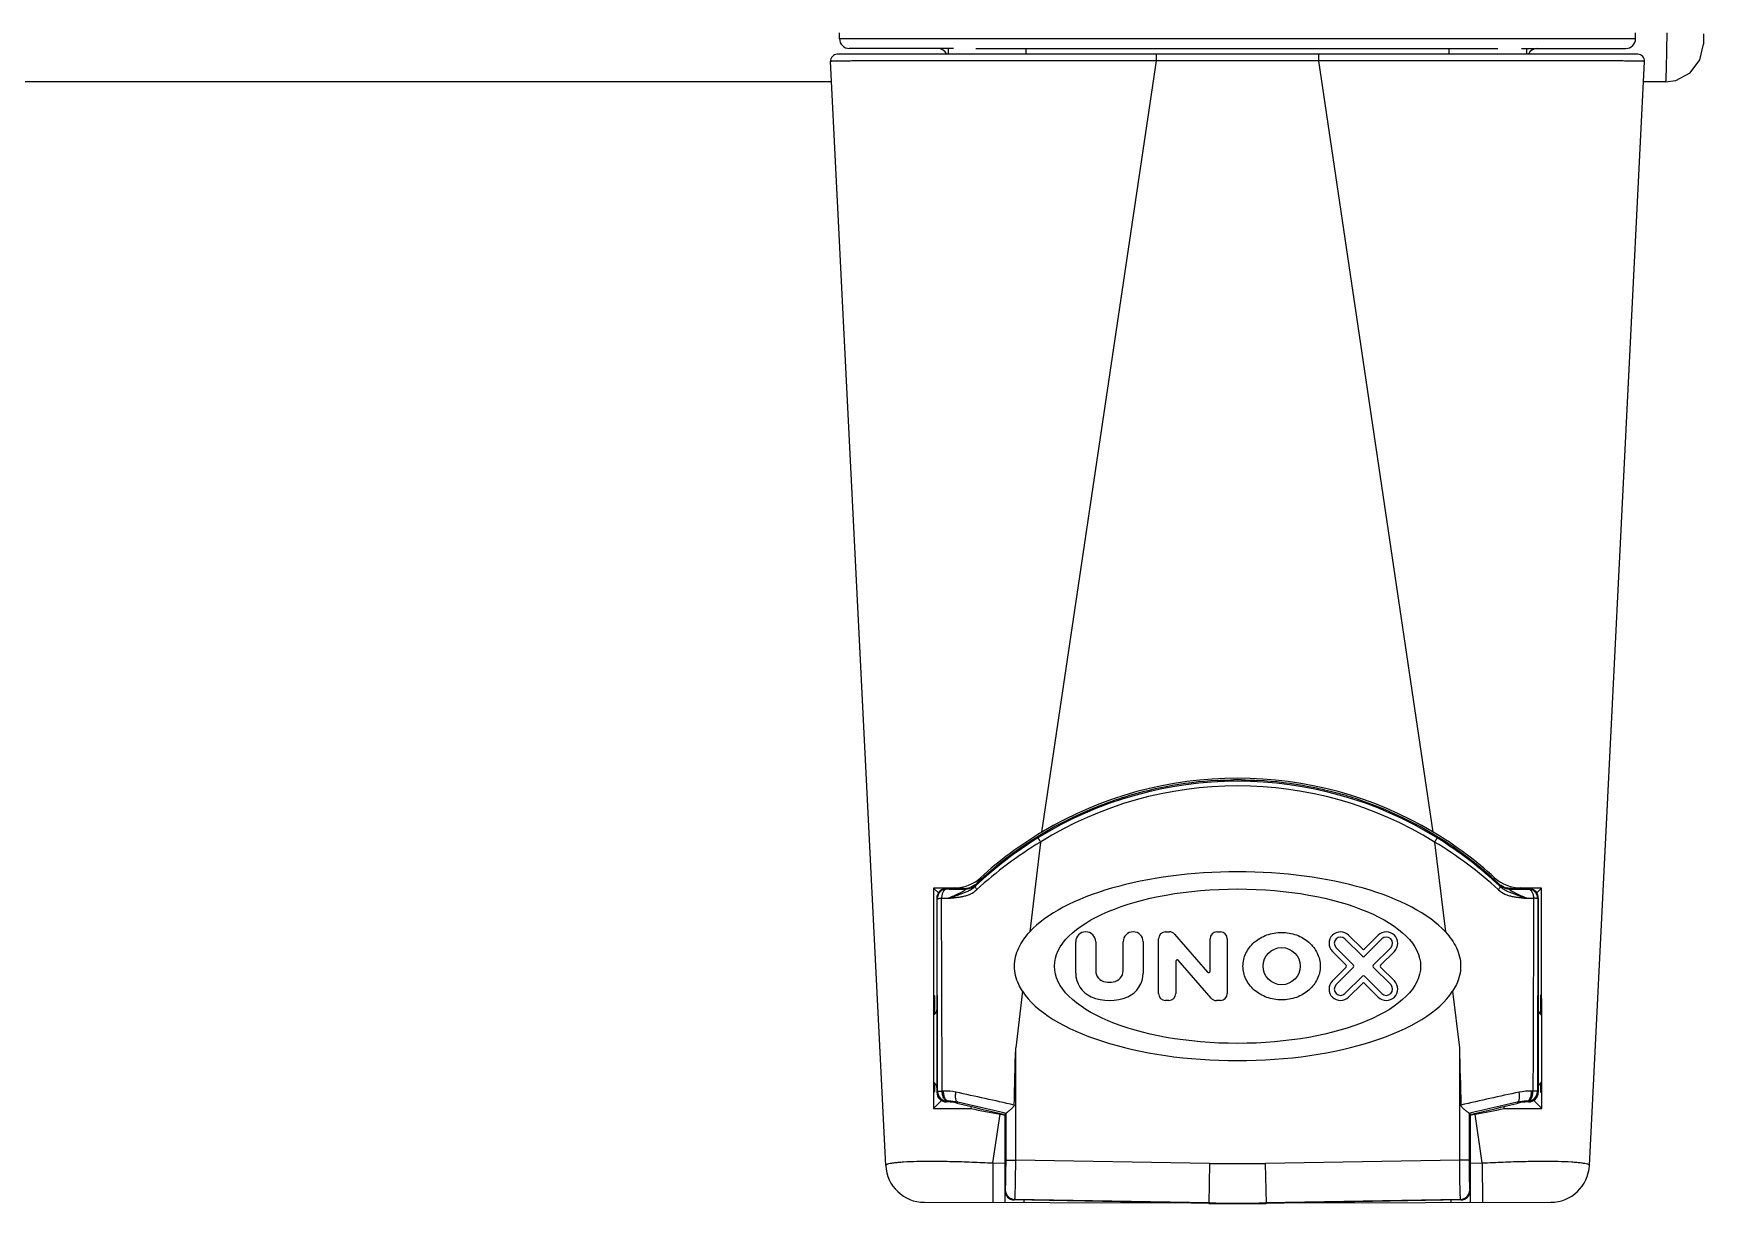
# Model space of a CAD drawing. Header units: millimetres. Extents: x -1538 to 3410, y -1646 to 2016.
# Drawn here: x 561.9 to 648, y -1645.8 to -1585.4 of the extents above; entities that cross this region are included whole.
import ezdxf

# ---------------------------------------------------------------- set-up
doc = ezdxf.new("R2010")
doc.units = ezdxf.units.MM
doc.header["$LTSCALE"] = 23.1
doc.layers.get('0').update_dxf_attribs({"linetype": 'CONTINUOUS'})

msp = doc.modelspace()

# ---------------------------------------------------------------- linework, layer by layer
at = {"linetype": 'Continuous'}
for p, q in [((603.417, -1585.709), (603.419, -1585.414)), ((644.452, -1585.709), (603.417, -1585.709)), ((644.452, -1585.709), (644.449, -1585.414)), ((647.958, -1585.459), (647.954, -1585.992)), ((644.566, -1586.514), (603.302, -1586.514)), ((609.291, -1586.214), (603.917, -1586.214)), ((609.03, -1586.514), (609.03, -1586.214)), ((610.449, -1586.214), (637.355, -1586.214)), ((613.03, -1586.514), (613.03, -1586.214)), ((619.75, -1586.858), (619.75, -1586.514)), ((628.118, -1586.858), (628.118, -1586.514)), ((634.839, -1586.514), (634.839, -1586.214)), ((638.578, -1586.214), (643.951, -1586.214)), ((638.839, -1586.514), (638.839, -1586.214)), ((605.798, -1643.785), (602.953, -1586.881)), ((610.945, -1586.842), (610.414, -1586.842)), ((613.851, -1626.603), (619.751, -1586.858)), ((628.118, -1586.858), (619.751, -1586.858)), ((634.018, -1626.603), (628.118, -1586.858)), ((637.455, -1586.842), (636.923, -1586.842)), ((642.071, -1643.785), (644.916, -1586.881)), ((603.005, -1587.93), (522.534, -1587.93)), ((645.997, -1587.93), (644.863, -1587.93)), ((613.778, -1627.114), (613.218, -1631.748)), ((634.09, -1627.114), (634.65, -1631.748)), ((610.682, -1628.957), (610.721, -1629.05)), ((637.187, -1628.957), (637.147, -1629.05)), ((608.26, -1629.49), (608.253, -1640.845)), ((608.513, -1629.742), (608.26, -1629.49)), ((608.929, -1629.509), (608.956, -1629.536)), ((608.929, -1629.509), (608.936, -1629.509)), ((609.813, -1629.509), (608.936, -1629.509)), ((609.338, -1629.483), (609.347, -1629.509)), ((609.816, -1629.516), (609.813, -1629.509)), ((609.829, -1629.549), (609.816, -1629.516)), ((610.5, -1629.242), (610.515, -1629.277)), ((637.354, -1629.277), (637.368, -1629.242)), ((638.053, -1629.516), (638.039, -1629.549)), ((638.056, -1629.509), (638.053, -1629.516)), ((638.056, -1629.509), (638.932, -1629.509)), ((638.531, -1629.483), (638.521, -1629.509)), ((638.912, -1629.536), (638.939, -1629.509)), ((638.939, -1629.509), (638.932, -1629.509)), ((639.608, -1629.49), (639.356, -1629.742)), ((639.616, -1640.845), (639.608, -1629.49)), ((608.434, -1630.013), (608.456, -1630.036)), ((608.434, -1630.014), (608.434, -1640.014)), ((608.473, -1639.975), (608.456, -1630.036)), ((608.673, -1630.01), (609.023, -1630.015)), ((638.846, -1630.015), (639.195, -1630.01)), ((639.412, -1630.036), (639.396, -1639.975)), ((639.434, -1630.013), (639.412, -1630.036)), ((639.434, -1630.014), (639.434, -1640.014)), ((615.589, -1633.87), (615.589, -1632.26)), ((616.621, -1632.26), (616.621, -1633.741)), ((618.037, -1633.741), (618.037, -1632.26)), ((619.069, -1632.26), (619.069, -1633.87)), ((619.865, -1634.929), (619.865, -1632.098)), ((620.219, -1631.744), (620.423, -1631.744)), ((620.69, -1631.866), (622.39, -1633.821)), ((622.519, -1633.772), (622.519, -1632.098)), ((622.873, -1631.744), (623.05, -1631.744)), ((623.403, -1632.098), (623.403, -1634.929)), ((624.606, -1632.477), (624.666, -1632.41)), ((624.666, -1632.41), (624.73, -1632.345)), ((624.73, -1632.345), (624.797, -1632.283)), ((624.797, -1632.283), (624.868, -1632.224)), ((624.868, -1632.224), (624.942, -1632.169)), ((624.942, -1632.169), (625.019, -1632.116)), ((625.019, -1632.116), (625.099, -1632.067)), ((625.099, -1632.067), (625.182, -1632.021)), ((625.182, -1632.021), (625.267, -1631.979)), ((625.267, -1631.979), (625.354, -1631.941)), ((625.354, -1631.941), (625.443, -1631.906)), ((625.443, -1631.906), (625.534, -1631.876)), ((625.534, -1631.876), (625.627, -1631.849)), ((625.627, -1631.849), (625.721, -1631.826)), ((625.721, -1631.826), (625.816, -1631.807)), ((625.816, -1631.807), (625.913, -1631.793)), ((625.913, -1631.793), (626.01, -1631.782)), ((626.01, -1631.782), (626.107, -1631.776)), ((626.107, -1631.776), (626.205, -1631.774)), ((626.205, -1631.774), (626.302, -1631.776)), ((626.302, -1631.776), (626.4, -1631.782)), ((626.4, -1631.782), (626.497, -1631.793)), ((626.497, -1631.793), (626.593, -1631.807)), ((626.593, -1631.807), (626.688, -1631.826)), ((626.688, -1631.826), (626.783, -1631.849)), ((626.783, -1631.849), (626.875, -1631.876)), ((626.875, -1631.876), (626.966, -1631.906)), ((626.966, -1631.906), (627.056, -1631.941)), ((627.056, -1631.941), (627.143, -1631.979)), ((627.143, -1631.979), (627.228, -1632.021)), ((627.228, -1632.021), (627.311, -1632.067)), ((627.311, -1632.067), (627.39, -1632.116)), ((627.39, -1632.116), (627.467, -1632.169)), ((627.467, -1632.169), (627.541, -1632.224)), ((627.541, -1632.224), (627.612, -1632.283)), ((627.612, -1632.283), (627.68, -1632.345)), ((627.68, -1632.345), (627.743, -1632.41)), ((627.743, -1632.41), (627.803, -1632.477)), ((629.471, -1632.105), (630.369, -1633.003)), ((629.659, -1631.917), (630.369, -1632.627)), ((630.474, -1632.627), (631.184, -1631.917)), ((630.474, -1633.003), (631.372, -1632.105)), ((620.75, -1633.255), (620.75, -1634.929)), ((622.578, -1635.161), (620.879, -1633.207)), ((624.224, -1633.343), (624.236, -1633.258)), ((624.236, -1633.258), (624.253, -1633.174)), ((624.253, -1633.174), (624.274, -1633.091)), ((624.274, -1633.091), (624.3, -1633.009)), ((624.3, -1633.009), (624.331, -1632.927)), ((624.331, -1632.927), (624.366, -1632.848)), ((624.366, -1632.848), (624.405, -1632.77)), ((624.405, -1632.77), (624.449, -1632.693)), ((624.449, -1632.693), (624.498, -1632.619)), ((624.498, -1632.619), (624.55, -1632.547)), ((624.55, -1632.547), (624.606, -1632.477)), ((627.803, -1632.477), (627.86, -1632.547)), ((627.86, -1632.547), (627.912, -1632.619)), ((627.912, -1632.619), (627.96, -1632.693)), ((627.96, -1632.693), (628.004, -1632.77)), ((628.004, -1632.77), (628.044, -1632.848)), ((628.044, -1632.848), (628.079, -1632.927)), ((628.079, -1632.927), (628.109, -1633.009)), ((628.109, -1633.009), (628.136, -1633.091)), ((628.136, -1633.091), (628.157, -1633.174)), ((628.157, -1633.174), (628.174, -1633.258)), ((628.174, -1633.258), (628.186, -1633.343)), ((629.535, -1633.461), (628.825, -1632.751)), ((629.911, -1633.461), (629.013, -1632.563)), ((631.83, -1632.563), (630.932, -1633.461)), ((632.018, -1632.751), (631.308, -1633.461)), ((624.214, -1633.514), (624.217, -1633.428)), ((624.217, -1633.599), (624.214, -1633.514)), ((624.217, -1633.428), (624.224, -1633.343)), ((624.224, -1633.684), (624.217, -1633.599)), ((624.236, -1633.769), (624.224, -1633.684)), ((624.253, -1633.853), (624.236, -1633.769)), ((624.274, -1633.936), (624.253, -1633.853)), ((624.3, -1634.019), (624.274, -1633.936)), ((624.331, -1634.1), (624.3, -1634.019)), ((624.366, -1634.179), (624.331, -1634.1)), ((628.079, -1634.1), (628.044, -1634.179)), ((628.109, -1634.019), (628.079, -1634.1)), ((628.136, -1633.936), (628.109, -1634.019)), ((628.157, -1633.853), (628.136, -1633.936)), ((628.174, -1633.769), (628.157, -1633.853)), ((628.186, -1633.684), (628.174, -1633.769)), ((628.186, -1633.343), (628.193, -1633.428)), ((628.193, -1633.599), (628.186, -1633.684)), ((628.193, -1633.428), (628.195, -1633.514)), ((628.195, -1633.514), (628.193, -1633.599)), ((628.825, -1634.276), (629.535, -1633.566)), ((629.013, -1634.464), (629.911, -1633.566)), ((630.369, -1634.024), (629.471, -1634.922)), ((631.372, -1634.922), (630.474, -1634.024)), ((630.932, -1633.566), (631.83, -1634.464)), ((631.308, -1633.566), (632.018, -1634.276)), ((612.849, -1634.808), (612.496, -1637.726)), ((624.405, -1634.257), (624.366, -1634.179)), ((624.449, -1634.334), (624.405, -1634.257)), ((624.498, -1634.408), (624.449, -1634.334)), ((624.55, -1634.48), (624.498, -1634.408)), ((624.606, -1634.55), (624.55, -1634.48)), ((624.666, -1634.617), (624.606, -1634.55)), ((624.73, -1634.682), (624.666, -1634.617)), ((624.797, -1634.744), (624.73, -1634.682)), ((624.868, -1634.803), (624.797, -1634.744)), ((624.942, -1634.858), (624.868, -1634.803)), ((625.019, -1634.911), (624.942, -1634.858)), ((625.099, -1634.96), (625.019, -1634.911)), ((625.182, -1635.006), (625.099, -1634.96)), ((627.311, -1634.96), (627.228, -1635.006)), ((627.39, -1634.911), (627.311, -1634.96)), ((627.467, -1634.858), (627.39, -1634.911)), ((627.541, -1634.803), (627.467, -1634.858)), ((627.612, -1634.744), (627.541, -1634.803)), ((627.68, -1634.682), (627.612, -1634.744)), ((627.743, -1634.617), (627.68, -1634.682)), ((627.803, -1634.55), (627.743, -1634.617)), ((627.86, -1634.48), (627.803, -1634.55)), ((627.912, -1634.408), (627.86, -1634.48)), ((627.96, -1634.334), (627.912, -1634.408)), ((628.004, -1634.257), (627.96, -1634.334)), ((628.044, -1634.179), (628.004, -1634.257)), ((630.369, -1634.4), (629.659, -1635.11)), ((631.184, -1635.11), (630.474, -1634.4)), ((635.02, -1634.808), (635.372, -1637.726)), ((608.313, -1635.114), (608.279, -1635.114)), ((608.312, -1635.104), (608.313, -1635.114)), ((608.313, -1635.114), (608.313, -1636.007)), ((620.396, -1635.283), (620.219, -1635.283)), ((623.05, -1635.283), (622.845, -1635.283)), ((625.267, -1635.048), (625.182, -1635.006)), ((625.354, -1635.086), (625.267, -1635.048)), ((625.443, -1635.121), (625.354, -1635.086)), ((625.534, -1635.152), (625.443, -1635.121)), ((625.627, -1635.178), (625.534, -1635.152)), ((625.721, -1635.201), (625.627, -1635.178)), ((625.816, -1635.22), (625.721, -1635.201)), ((625.913, -1635.234), (625.816, -1635.22)), ((626.01, -1635.245), (625.913, -1635.234)), ((626.107, -1635.251), (626.01, -1635.245)), ((626.205, -1635.253), (626.107, -1635.251)), ((626.302, -1635.251), (626.205, -1635.253)), ((626.4, -1635.245), (626.302, -1635.251)), ((626.497, -1635.234), (626.4, -1635.245)), ((626.593, -1635.22), (626.497, -1635.234)), ((626.688, -1635.201), (626.593, -1635.22)), ((626.783, -1635.178), (626.688, -1635.201)), ((626.875, -1635.152), (626.783, -1635.178)), ((626.966, -1635.121), (626.875, -1635.152)), ((627.056, -1635.086), (626.966, -1635.121)), ((627.143, -1635.048), (627.056, -1635.086)), ((627.228, -1635.006), (627.143, -1635.048)), ((639.601, -1635.014), (639.556, -1635.014)), ((639.556, -1635.014), (639.556, -1636.002)), ((612.499, -1643.505), (612.496, -1637.726)), ((635.372, -1637.726), (635.37, -1643.505)), ((608.279, -1639.914), (608.313, -1639.914)), ((608.313, -1639.525), (608.313, -1639.914)), ((608.434, -1640.014), (608.473, -1639.975)), ((608.776, -1639.948), (608.708, -1639.949)), ((639.16, -1639.949), (639.092, -1639.948)), ((639.434, -1640.014), (639.396, -1639.975)), ((639.556, -1639.525), (639.556, -1640.014)), ((639.556, -1640.014), (639.601, -1640.014)), ((608.253, -1640.845), (608.667, -1640.431)), ((608.934, -1640.514), (608.973, -1640.475)), ((608.996, -1640.514), (608.934, -1640.514)), ((609.036, -1640.474), (608.973, -1640.475)), ((609.036, -1640.474), (608.996, -1640.514)), ((609.512, -1640.521), (609.464, -1640.569)), ((610.196, -1640.745), (610.185, -1640.853)), ((637.683, -1640.853), (637.673, -1640.745)), ((638.404, -1640.569), (638.356, -1640.521)), ((638.873, -1640.514), (638.833, -1640.474)), ((638.896, -1640.475), (638.833, -1640.474)), ((638.934, -1640.514), (638.873, -1640.514)), ((638.934, -1640.514), (638.896, -1640.475)), ((639.202, -1640.431), (639.616, -1640.845)), ((611.319, -1643.658), (611.693, -1641.137)), ((611.998, -1641.1), (611.888, -1641.074)), ((611.998, -1641.1), (611.934, -1641.164)), ((611.934, -1641.164), (611.934, -1641.179)), ((611.934, -1641.179), (611.934, -1645.693)), ((611.999, -1643.513), (611.998, -1641.1)), ((635.871, -1641.1), (635.87, -1643.513)), ((635.98, -1641.074), (635.871, -1641.1)), ((635.871, -1641.1), (635.934, -1641.164)), ((635.934, -1641.179), (635.934, -1641.164)), ((635.934, -1645.693), (635.934, -1641.179)), ((636.55, -1643.658), (636.175, -1641.137)), ((622.486, -1643.679), (612.499, -1643.505)), ((635.37, -1643.505), (625.382, -1643.679)), ((611.319, -1643.658), (611.315, -1645.692)), ((611.319, -1643.658), (611.934, -1643.659)), ((622.486, -1643.679), (622.451, -1645.738)), ((625.418, -1645.738), (625.382, -1643.679)), ((635.934, -1643.659), (636.55, -1643.658)), ((636.55, -1643.658), (636.553, -1645.692)), ((607.792, -1645.685), (620.742, -1645.708)), ((612.425, -1645.563), (612.452, -1645.537)), ((622.451, -1645.738), (612.426, -1645.563)), ((622.451, -1645.711), (612.452, -1645.537)), ((612.934, -1645.694), (612.934, -1645.572)), ((635.417, -1645.537), (625.417, -1645.711)), ((635.443, -1645.563), (625.418, -1645.738)), ((627.127, -1645.708), (640.077, -1645.685)), ((634.934, -1645.572), (634.934, -1645.694)), ((635.417, -1645.537), (635.443, -1645.563))]:
    msp.add_line(p, q, dxfattribs=at)
msp.add_lwpolyline([(645.997, -1587.93), (646.523, -1587.858), (647.261, -1587.468), (647.768, -1586.805), (647.954, -1585.992)], dxfattribs=at)
msp.add_circle((626.205, -1633.514), 0.958, dxfattribs=at)
for centre, radius, start, end in [((603.917, -1585.714), 0.5, 179.5, 270), ((643.952, -1585.714), 0.5, 270, 0.5), ((603.302, -1586.864), 0.35, 90, 182.86241), ((608.482, -1586.714), 0.5, 23.68071, 90), ((639.386, -1586.714), 0.5, 90, 156.31929), ((644.566, -1586.864), 0.35, 357.13759, 90), ((609.032, -5065.638), 3478.797, 89.823454, 89.96848), ((638.279, -4761.347), 3174.505, 90.024464, 90.183377), ((623.934, -1643.505), 19.529, 58.21226, 121.78774), ((623.934, -1643.501), 19.279, 58.21209, 121.78791), ((623.934, -1643.514), 19.6, 100.8035, 109.95189), ((623.934, -1643.514), 19.6, 93.04887, 100.80345), ((623.934, -1643.777), 19.865, 89.41314, 90.58702), ((623.934, -1643.514), 19.6, 79.19648, 86.95113), ((623.934, -1643.514), 19.6, 76.73416, 79.19648), ((623.934, -1643.514), 19.6, 109.95415, 133.26841), ((623.934, -1643.514), 19.6, 46.73159, 70.04585), ((624.261, -1644.038), 20.154, 121.77924, 133.41444), ((624.227, -1644.526), 20.306, 120.96637, 132.55186), ((623.837, -1643.351), 19.499, 120.8068, 132.42624), ((624.036, -1643.344), 19.492, 47.57148, 59.19548), ((623.642, -1644.525), 20.305, 47.44778, 59.03383), ((623.608, -1644.038), 20.154, 46.58555, 58.22078), ((609.327, -1627.475), 2.008, 270.30401, 312.43745), ((638.542, -1627.475), 2.008, 227.56259, 269.69595), ((608.93, -1630.009), 0.501, 90.09721, 170.66265), ((608.957, -1630.036), 0.5, 90.04967, 179.95033), ((612.314, -1442.979), 186.587, 268.96892, 269.23698), ((609.829, -1628.549), 1, 270.01321, 313.29397), ((609.826, -1628.515), 0.992, 285.04688, 291.15272), ((609.815, -1628.513), 1, 308.3618, 313.26717), ((638.04, -1628.549), 1, 226.70524, 269.98671), ((638.054, -1628.513), 1, 226.73282, 231.63819), ((638.042, -1628.515), 0.992, 248.84722, 254.95298), ((635.439, -1435.616), 193.951, 270.76811, 271.02599), ((638.912, -1630.036), 0.5, 0.04967, 89.95033), ((638.939, -1630.009), 0.501, 9.33728, 89.90276), ((637.09, -1630.015), 2.344, 0.0461, 2.1364), ((616.105, -1632.26), 0.516, 0, 180), ((618.553, -1632.26), 0.516, 0, 180), ((620.219, -1632.098), 0.354, 90, 180), ((620.423, -1632.098), 0.354, 41, 90), ((622.873, -1632.098), 0.354, 90, 180), ((623.05, -1632.098), 0.354, 0, 90), ((629.242, -1632.334), 0.59, 45, 225), ((629.242, -1632.334), 0.324, 45, 225), ((631.601, -1632.334), 0.59, 315, 135), ((631.601, -1632.334), 0.324, 315, 135), ((620.823, -1633.255), 0.0737, 41, 180), ((630.421, -1632.575), 0.0737, 225, 315), ((630.421, -1632.951), 0.0737, 225, 315), ((616.916, -1633.87), 1.327, 180, 246.42182), ((617.211, -1633.741), 0.59, 180, 262.33774), ((617.447, -1633.741), 0.59, 277.66226, 360), ((617.742, -1633.87), 1.327, 293.57818, 360), ((622.445, -1633.772), 0.0737, 221, 360), ((629.483, -1633.514), 0.0737, 315, 45), ((629.858, -1633.514), 0.0737, 315, 45), ((630.421, -1634.077), 0.0737, 45, 135), ((630.984, -1633.514), 0.0737, 135, 225), ((631.36, -1633.514), 0.0737, 135, 225), ((617.329, -1632.864), 1.474, 262.33774, 277.66226), ((620.219, -1634.929), 0.354, 180, 270), ((620.396, -1634.929), 0.354, 270, 360), ((623.05, -1634.929), 0.354, 270, 360), ((629.242, -1634.693), 0.59, 135, 315), ((629.242, -1634.693), 0.324, 135, 315), ((630.421, -1634.452), 0.0737, 45, 135), ((631.601, -1634.693), 0.59, 225, 45), ((631.601, -1634.693), 0.324, 225, 45), ((608.184, -1635.764), 0.25, 316.20965, 359.99983), ((617.329, -1632.924), 2.359, 246.42182, 293.57818), ((622.845, -1634.929), 0.354, 221, 270), ((609.096, -1636.637), 1.013, 136.23028, 145.47187), ((638.773, -1636.637), 1.012, 34.93705, 43.77951), ((609.095, -1638.891), 1.012, 214.93492, 223.78261), ((608.934, -1640.014), 0.5, 180.01368, 269.98632), ((608.973, -1639.975), 0.5, 180.04967, 269.95033), ((608.82, -1642.857), 2.909, 78.12514, 90.85447), ((578.941, -1784.23), 147.405, 76.87229, 78.06748), ((667.671, -1778.576), 141.614, 101.90808, 103.15215), ((639.05, -1642.868), 2.919, 89.16797, 101.85242), ((638.895, -1639.975), 0.5, 270.04967, 359.95033), ((638.934, -1640.014), 0.5, 269.99781, 0.00219), ((639.684, -1639.764), 0.25, 136.20965, 179.99983), ((638.773, -1638.89), 1.012, 316.22049, 325.06295), ((608.995, -1642.522), 2.008, 76.46149, 89.97335), ((609.077, -1642.49), 2.016, 77.5372, 91.17916), ((569.508, -1817.741), 181.679, 76.51032, 77.27967), ((622.778, -1578.098), 64.006, 258.65333, 260.02703), ((676.688, -1810.557), 174.303, 102.70405, 103.50596), ((625.107, -1578.185), 63.917, 279.97201, 281.34763), ((638.792, -1642.497), 2.024, 88.84555, 102.43809), ((638.873, -1642.517), 2.004, 90.01389, 103.52575), ((555.82, -1643.54), 56.178, 359.68886, 0.0268), ((692.663, -1643.538), 56.794, 179.97503, 180.30931), ((607.795, -1643.685), 2, 182.86238, 269.8996), ((623.934, -1560.675), 83.017, 269.00051, 270.99949), ((640.073, -1643.685), 2, 270.1, 357.13759), ((612.434, -1645.063), 0.5, 179.99616, 269.00384), ((612.461, -1645.037), 0.5, 180.04855, 268.95145), ((635.408, -1645.037), 0.5, 271.04855, 359.95145), ((635.434, -1645.063), 0.5, 271.01491, 359.98509), ((623.934, -1560.751), 84.974, 269, 271), ((623.934, -1560.751), 85, 269, 271)]:
    msp.add_arc(centre, radius, start, end, dxfattribs=at)
for centre, major_axis, ratio, start_param, end_param in [((623.934, -1643.516), (0, 19.692), 1, -0.537608, 0.537608), ((623.934, -1633.514), (11.5, 0), 0.423077, 6.65462, 9.053343), ((613.69, -1629.55), (8.604, -0.002), 0.008813, 2.101177, 2.253722), ((634.179, -1629.55), (8.604, 0.002), 0.008813, 0.887871, 1.040416), ((623.934, -1633.514), (11.5, 0), 0.423077, 3.410873, 6.013905), ((608.272, -1635.514), (0, 0.5), 0.008727, 0, 0.392707), ((639.684, -1635.764), (0.25, 0), 0.999962, -3.141588, -2.37733), ((608.272, -1639.514), (0, 0.5), 0.008727, -4.319697, -3.141593), ((608.184, -1639.764), (0.25, 0), 0.999962, 0.000005, 0.764262), ((611.947, -1640.799), (6.298, 0.002), 0.008846, -2.197587, -1.854291), ((635.922, -1640.799), (6.298, -0.002), 0.008846, -1.287302, -0.944005), ((623.934, -1571.524), (0, 70.681), 1, -3.315658, -3.312196), ((623.934, -1571.524), (0, 70.681), 1, -2.97099, -2.967528)]:
    msp.add_ellipse(centre, major_axis=major_axis, ratio=ratio, start_param=start_param, end_param=end_param, dxfattribs=at)
msp.add_ellipse((623.934, -1633.514), major_axis=(9.436, 0), ratio=0.421875, dxfattribs=at)
for points, knots in [([(646.062, -1585.402), (646.059, -1585.573), (646.054, -1585.905), (646.045, -1586.383), (646.037, -1586.815), (646.029, -1587.189), (646.021, -1587.491), (646.015, -1587.698), (646.008, -1587.817), (646.007, -1587.879), (646, -1587.906), (646.001, -1587.93), (645.997, -1587.93)], [0, 0, 0, 0, 0.202946, 0.39364, 0.566334, 0.715628, 0.836884, 0.926347, 0.958237, 0.981235, 0.995161, 1, 1, 1, 1]), ([(604.395, -1586.855), (604.283, -1586.856), (604.073, -1586.858), (603.781, -1586.86), (603.532, -1586.863), (603.329, -1586.866), (603.188, -1586.869), (603.097, -1586.872), (603.046, -1586.873), (603.008, -1586.875), (602.977, -1586.876), (602.964, -1586.879), (602.953, -1586.879), (602.953, -1586.881)], [0, 0, 0, 0, 0.233161, 0.435954, 0.608008, 0.749052, 0.858818, 0.901921, 0.937173, 0.964583, 0.984159, 0.995925, 1, 1, 1, 1]), ([(610.414, -1586.842), (609.238, -1586.842), (607.232, -1586.843), (605.225, -1586.849), (604.395, -1586.855)], [0, 0, 0, 0, 0.585999, 1, 1, 1, 1]), ([(643.474, -1586.855), (642.643, -1586.849), (640.637, -1586.843), (638.631, -1586.842), (637.455, -1586.842)], [0, 0, 0, 0, 0.414001, 1, 1, 1, 1]), ([(644.916, -1586.881), (644.916, -1586.879), (644.904, -1586.879), (644.891, -1586.876), (644.861, -1586.875), (644.822, -1586.873), (644.771, -1586.872), (644.681, -1586.869), (644.539, -1586.866), (644.336, -1586.863), (644.088, -1586.86), (643.796, -1586.858), (643.586, -1586.856), (643.474, -1586.855)], [0, 0, 0, 0, 0.004075, 0.015841, 0.035418, 0.062827, 0.09808, 0.141182, 0.250949, 0.391993, 0.564047, 0.766839, 1, 1, 1, 1]), ([(622.892, -1623.941), (622.962, -1623.938), (623.241, -1623.924), (623.521, -1623.915), (623.731, -1623.913)], [0, 0, 0, 0, 0.250358, 1, 1, 1, 1]), ([(624.138, -1623.913), (624.208, -1623.914), (624.488, -1623.919), (624.767, -1623.93), (624.977, -1623.941)], [0, 0, 0, 0, 0.250504, 1, 1, 1, 1]), ([(630.623, -1625.09), (630.439, -1625.024), (630.17, -1624.928), (629.809, -1624.806), (629.541, -1624.72), (629.269, -1624.645), (628.9, -1624.549), (628.622, -1624.481), (628.432, -1624.437)], [0, 0, 0, 0, 0.256081, 0.374943, 0.499852, 0.624975, 0.743924, 1, 1, 1, 1]), ([(613.647, -1626.905), (613.648, -1626.907), (613.652, -1626.913), (613.66, -1626.924), (613.672, -1626.944), (613.688, -1626.969), (613.708, -1627), (613.738, -1627.049), (613.762, -1627.087), (613.778, -1627.114)], [0, 0, 0, 0, 0.023656, 0.083337, 0.177097, 0.301249, 0.451429, 0.622276, 1, 1, 1, 1]), ([(634.222, -1626.905), (634.22, -1626.907), (634.217, -1626.913), (634.208, -1626.924), (634.196, -1626.944), (634.18, -1626.969), (634.161, -1627), (634.13, -1627.049), (634.106, -1627.087), (634.09, -1627.114)], [0, 0, 0, 0, 0.023662, 0.083345, 0.177105, 0.301256, 0.451433, 0.622277, 1, 1, 1, 1]), ([(608.956, -1629.536), (608.938, -1629.536), (608.9, -1629.544), (608.849, -1629.574), (608.802, -1629.619), (608.743, -1629.701), (608.692, -1629.834), (608.678, -1629.949), (608.673, -1630.01)], [0, 0, 0, 0, 0.092871, 0.188104, 0.29594, 0.417246, 0.693306, 1, 1, 1, 1]), ([(609.022, -1630.016), (609.079, -1629.998), (609.193, -1629.961), (609.366, -1629.902), (609.544, -1629.84), (609.724, -1629.774), (609.906, -1629.703), (610.087, -1629.625), (610.258, -1629.526), (610.362, -1629.443), (610.41, -1629.398)], [0, 0, 0, 0, 0.116081, 0.235628, 0.358535, 0.4845, 0.612631, 0.741489, 0.870456, 1, 1, 1, 1]), ([(609.829, -1629.549), (609.841, -1629.55), (609.859, -1629.551), (609.879, -1629.557), (609.891, -1629.563), (609.896, -1629.575), (609.887, -1629.59), (609.872, -1629.605), (609.848, -1629.623), (609.819, -1629.642), (609.787, -1629.662), (609.753, -1629.681), (609.706, -1629.706), (609.646, -1629.736), (609.574, -1629.771), (609.502, -1629.804), (609.408, -1629.848), (609.292, -1629.9), (609.156, -1629.959), (609.067, -1629.997), (609.022, -1630.015)], [0, 0, 0, 0, 0.035064, 0.04919, 0.0604, 0.069974, 0.083255, 0.104411, 0.133108, 0.166586, 0.202698, 0.24001, 0.2779, 0.354077, 0.429898, 0.504895, 0.578902, 0.723694, 0.864076, 1, 1, 1, 1]), ([(609.023, -1630.015), (609.084, -1630.01), (609.208, -1629.997), (609.395, -1629.977), (609.585, -1629.952), (609.776, -1629.919), (609.968, -1629.871), (610.221, -1629.775), (610.394, -1629.659), (610.494, -1629.567)], [0, 0, 0, 0, 0.118351, 0.238535, 0.36051, 0.484302, 0.610051, 0.738005, 1, 1, 1, 1]), ([(609.813, -1629.509), (609.837, -1629.509), (609.928, -1629.506), (610.019, -1629.491), (610.084, -1629.473)], [0, 0, 0, 0, 0.259904, 1, 1, 1, 1]), ([(610.435, -1629.298), (610.416, -1629.313), (610.338, -1629.37), (610.251, -1629.415), (610.184, -1629.441)], [0, 0, 0, 0, 0.258118, 1, 1, 1, 1]), ([(610.41, -1629.398), (610.405, -1629.404), (610.405, -1629.42), (610.412, -1629.44), (610.426, -1629.47), (610.453, -1629.514), (610.479, -1629.548), (610.494, -1629.567)], [0, 0, 0, 0, 0.118675, 0.212147, 0.330006, 0.632056, 1, 1, 1, 1]), ([(610.515, -1629.277), (610.515, -1629.278), (610.513, -1629.282), (610.509, -1629.288), (610.502, -1629.298), (610.491, -1629.311), (610.476, -1629.328), (610.449, -1629.357), (610.426, -1629.381), (610.41, -1629.398)], [0, 0, 0, 0, 0.021639, 0.068723, 0.144456, 0.250727, 0.389058, 0.560031, 1, 1, 1, 1]), ([(637.459, -1629.398), (637.443, -1629.381), (637.42, -1629.357), (637.393, -1629.328), (637.378, -1629.311), (637.367, -1629.298), (637.359, -1629.288), (637.355, -1629.282), (637.353, -1629.278), (637.354, -1629.277)], [0, 0, 0, 0, 0.44007, 0.611002, 0.74908, 0.855396, 0.931204, 0.978339, 1, 1, 1, 1]), ([(637.459, -1629.398), (637.464, -1629.404), (637.463, -1629.42), (637.457, -1629.44), (637.443, -1629.47), (637.416, -1629.514), (637.389, -1629.548), (637.374, -1629.567)], [0, 0, 0, 0, 0.118686, 0.212165, 0.330029, 0.632075, 1, 1, 1, 1]), ([(637.374, -1629.567), (637.475, -1629.659), (637.648, -1629.775), (637.9, -1629.871), (638.092, -1629.919), (638.283, -1629.952), (638.473, -1629.977), (638.66, -1629.997), (638.784, -1630.01), (638.846, -1630.015)], [0, 0, 0, 0, 0.261995, 0.38995, 0.515698, 0.63949, 0.761466, 0.881651, 1, 1, 1, 1]), ([(637.684, -1629.441), (637.662, -1629.432), (637.574, -1629.394), (637.49, -1629.343), (637.433, -1629.298)], [0, 0, 0, 0, 0.24393, 1, 1, 1, 1]), ([(637.459, -1629.398), (637.507, -1629.443), (637.61, -1629.526), (637.782, -1629.625), (637.963, -1629.703), (638.145, -1629.774), (638.325, -1629.84), (638.502, -1629.902), (638.675, -1629.961), (638.789, -1629.998), (638.846, -1630.015)], [0, 0, 0, 0, 0.12953, 0.258504, 0.387364, 0.515496, 0.641463, 0.764371, 0.883921, 1, 1, 1, 1]), ([(638.056, -1629.509), (638.032, -1629.509), (637.941, -1629.506), (637.85, -1629.491), (637.785, -1629.473)], [0, 0, 0, 0, 0.259904, 1, 1, 1, 1]), ([(638.846, -1630.015), (638.802, -1629.997), (638.712, -1629.959), (638.576, -1629.9), (638.461, -1629.848), (638.367, -1629.805), (638.295, -1629.771), (638.223, -1629.736), (638.163, -1629.706), (638.116, -1629.681), (638.082, -1629.662), (638.049, -1629.642), (638.02, -1629.624), (637.997, -1629.606), (637.981, -1629.59), (637.973, -1629.575), (637.978, -1629.563), (637.989, -1629.557), (638.009, -1629.551), (638.027, -1629.55), (638.039, -1629.549)], [0, 0, 0, 0, 0.135877, 0.276211, 0.420949, 0.494926, 0.569895, 0.645687, 0.721833, 0.75972, 0.797018, 0.833158, 0.866666, 0.89544, 0.916636, 0.929972, 0.939551, 0.95082, 0.964919, 1, 1, 1, 1]), ([(638.912, -1629.536), (638.931, -1629.536), (638.968, -1629.544), (639.02, -1629.574), (639.066, -1629.619), (639.125, -1629.701), (639.177, -1629.834), (639.191, -1629.949), (639.195, -1630.01)], [0, 0, 0, 0, 0.092871, 0.188103, 0.29594, 0.417246, 0.693306, 1, 1, 1, 1]), ([(608.436, -1629.928), (608.436, -1629.932), (608.435, -1629.961), (608.434, -1629.989), (608.434, -1630.014)], [0, 0, 0, 0, 0.154798, 1, 1, 1, 1]), ([(608.456, -1630.036), (608.457, -1630.033), (608.463, -1630.03), (608.475, -1630.027), (608.494, -1630.024), (608.531, -1630.019), (608.592, -1630.015), (608.644, -1630.013), (608.673, -1630.01)], [0, 0, 0, 0, 0.030301, 0.086365, 0.172052, 0.286935, 0.597176, 1, 1, 1, 1]), ([(639.412, -1630.036), (639.411, -1630.033), (639.405, -1630.03), (639.393, -1630.027), (639.374, -1630.024), (639.338, -1630.019), (639.277, -1630.015), (639.225, -1630.013), (639.195, -1630.01)], [0, 0, 0, 0, 0.030298, 0.086362, 0.17205, 0.286933, 0.597175, 1, 1, 1, 1]), ([(612.849, -1634.808), (612.774, -1634.694), (612.536, -1634.269), (612.36, -1633.514), (612.574, -1632.593), (612.975, -1632.012), (613.218, -1631.748)], [0, 0, 0, 0, 0.113823, 0.420279, 0.726734, 1, 1, 1, 1]), ([(634.65, -1631.748), (634.894, -1632.012), (635.294, -1632.593), (635.508, -1633.514), (635.333, -1634.269), (635.094, -1634.694), (635.02, -1634.808)], [0, 0, 0, 0, 0.273266, 0.579721, 0.886177, 1, 1, 1, 1]), ([(608.279, -1635.014), (608.286, -1635.014), (608.298, -1635.027), (608.308, -1635.058), (608.312, -1635.085), (608.312, -1635.104)], [0, 0, 0, 0, 0.21055, 0.427194, 1, 1, 1, 1]), ([(608.313, -1639.914), (608.312, -1639.936), (608.309, -1639.966), (608.298, -1640), (608.286, -1640.014), (608.279, -1640.014)], [0, 0, 0, 0, 0.604295, 0.805469, 1, 1, 1, 1]), ([(608.473, -1639.975), (608.474, -1639.973), (608.481, -1639.971), (608.493, -1639.967), (608.514, -1639.963), (608.541, -1639.96), (608.575, -1639.957), (608.631, -1639.952), (608.676, -1639.949), (608.708, -1639.949)], [0, 0, 0, 0, 0.026372, 0.083411, 0.170106, 0.285578, 0.428632, 0.597639, 1, 1, 1, 1]), ([(608.973, -1640.475), (608.954, -1640.474), (608.917, -1640.466), (608.866, -1640.431), (608.82, -1640.38), (608.78, -1640.314), (608.748, -1640.234), (608.715, -1640.113), (608.709, -1640.015), (608.708, -1639.949)], [0, 0, 0, 0, 0.086095, 0.178397, 0.285653, 0.40751, 0.542937, 0.689468, 1, 1, 1, 1]), ([(609.036, -1640.474), (609.018, -1640.473), (608.981, -1640.464), (608.93, -1640.43), (608.885, -1640.379), (608.831, -1640.286), (608.786, -1640.14), (608.775, -1640.014), (608.776, -1639.948)], [0, 0, 0, 0, 0.083737, 0.176748, 0.283458, 0.405313, 0.68771, 1, 1, 1, 1]), ([(609.512, -1640.521), (609.499, -1640.517), (609.473, -1640.501), (609.443, -1640.463), (609.42, -1640.411), (609.397, -1640.319), (609.392, -1640.183), (609.406, -1640.07), (609.418, -1640.01)], [0, 0, 0, 0, 0.073878, 0.159614, 0.262141, 0.382608, 0.670997, 1, 1, 1, 1]), ([(638.356, -1640.521), (638.369, -1640.517), (638.395, -1640.501), (638.426, -1640.463), (638.449, -1640.411), (638.471, -1640.319), (638.477, -1640.183), (638.462, -1640.07), (638.45, -1640.01)], [0, 0, 0, 0, 0.073878, 0.159615, 0.262142, 0.38261, 0.670998, 1, 1, 1, 1]), ([(638.833, -1640.474), (638.851, -1640.473), (638.888, -1640.464), (638.938, -1640.43), (638.983, -1640.379), (639.038, -1640.286), (639.083, -1640.14), (639.093, -1640.014), (639.092, -1639.948)], [0, 0, 0, 0, 0.083737, 0.176748, 0.283458, 0.405313, 0.68771, 1, 1, 1, 1]), ([(638.896, -1640.475), (638.914, -1640.474), (638.952, -1640.466), (639.003, -1640.431), (639.049, -1640.38), (639.089, -1640.314), (639.121, -1640.234), (639.153, -1640.113), (639.16, -1640.015), (639.16, -1639.949)], [0, 0, 0, 0, 0.086095, 0.178397, 0.285653, 0.40751, 0.542937, 0.689468, 1, 1, 1, 1]), ([(639.396, -1639.975), (639.395, -1639.973), (639.388, -1639.971), (639.375, -1639.967), (639.355, -1639.963), (639.328, -1639.96), (639.294, -1639.957), (639.237, -1639.952), (639.192, -1639.949), (639.16, -1639.949)], [0, 0, 0, 0, 0.026369, 0.083409, 0.170106, 0.285577, 0.428632, 0.597639, 1, 1, 1, 1]), ([(612.42, -1640.677), (612.419, -1640.695), (612.408, -1640.73), (612.376, -1640.772), (612.341, -1640.809), (612.291, -1640.855), (612.23, -1640.908), (612.161, -1640.965), (612.1, -1641.015), (612.056, -1641.051), (612.028, -1641.074), (612.013, -1641.086), (612.004, -1641.095), (611.999, -1641.099), (611.998, -1641.1)], [0, 0, 0, 0, 0.087057, 0.173633, 0.259259, 0.343496, 0.505893, 0.656273, 0.788782, 0.89598, 0.93738, 0.969106, 0.99021, 1, 1, 1, 1]), ([(635.871, -1641.1), (635.87, -1641.099), (635.865, -1641.095), (635.855, -1641.086), (635.841, -1641.074), (635.813, -1641.051), (635.769, -1641.015), (635.707, -1640.965), (635.638, -1640.908), (635.577, -1640.855), (635.528, -1640.809), (635.492, -1640.772), (635.46, -1640.73), (635.449, -1640.695), (635.449, -1640.677)], [0, 0, 0, 0, 0.009789, 0.030894, 0.062621, 0.104021, 0.211222, 0.343733, 0.494116, 0.656517, 0.740753, 0.826386, 0.912961, 1, 1, 1, 1]), ([(605.798, -1643.785), (605.797, -1643.77), (605.819, -1643.744), (605.857, -1643.724), (605.925, -1643.698), (606.043, -1643.67), (606.223, -1643.642), (606.452, -1643.617), (606.85, -1643.588), (607.45, -1643.566), (608.278, -1643.56), (609.224, -1643.573), (610.251, -1643.605), (610.958, -1643.639), (611.319, -1643.658)], [0, 0, 0, 0, 0.008381, 0.01503, 0.02373, 0.047661, 0.080431, 0.121914, 0.171822, 0.295104, 0.445797, 0.618082, 0.805286, 1, 1, 1, 1]), ([(611.999, -1643.513), (612, -1643.513), (612.004, -1643.512), (612.012, -1643.511), (612.025, -1643.511), (612.042, -1643.51), (612.063, -1643.509), (612.1, -1643.508), (612.154, -1643.507), (612.228, -1643.506), (612.313, -1643.506), (612.404, -1643.505), (612.467, -1643.505), (612.499, -1643.505)], [0, 0, 0, 0, 0.007366, 0.023867, 0.049406, 0.083807, 0.126729, 0.177754, 0.302274, 0.452643, 0.623358, 0.808292, 1, 1, 1, 1]), ([(612.452, -1645.537), (612.453, -1645.536), (612.454, -1645.531), (612.456, -1645.521), (612.458, -1645.507), (612.461, -1645.478), (612.464, -1645.431), (612.468, -1645.361), (612.471, -1645.274), (612.475, -1645.17), (612.478, -1645.051), (612.483, -1644.864), (612.488, -1644.602), (612.493, -1644.259), (612.497, -1643.889), (612.498, -1643.634), (612.499, -1643.505)], [0, 0, 0, 0, 0.002593, 0.007434, 0.014563, 0.023979, 0.04962, 0.084126, 0.127179, 0.178379, 0.23723, 0.303188, 0.453836, 0.624579, 0.808997, 1, 1, 1, 1]), ([(635.87, -1643.513), (635.869, -1643.513), (635.865, -1643.512), (635.857, -1643.511), (635.844, -1643.511), (635.827, -1643.51), (635.805, -1643.509), (635.769, -1643.508), (635.715, -1643.507), (635.64, -1643.506), (635.556, -1643.506), (635.465, -1643.505), (635.402, -1643.505), (635.37, -1643.505)], [0, 0, 0, 0, 0.007366, 0.023867, 0.049406, 0.083807, 0.126729, 0.177754, 0.302274, 0.452643, 0.623358, 0.808292, 1, 1, 1, 1]), ([(635.37, -1643.505), (635.37, -1643.634), (635.372, -1643.889), (635.376, -1644.259), (635.38, -1644.602), (635.385, -1644.864), (635.39, -1645.051), (635.394, -1645.17), (635.397, -1645.274), (635.401, -1645.361), (635.405, -1645.431), (635.408, -1645.478), (635.411, -1645.507), (635.413, -1645.521), (635.415, -1645.531), (635.416, -1645.536), (635.417, -1645.537)], [0, 0, 0, 0, 0.191003, 0.375421, 0.546164, 0.696812, 0.76277, 0.821621, 0.872821, 0.915874, 0.95038, 0.976021, 0.985437, 0.992566, 0.997407, 1, 1, 1, 1]), ([(636.55, -1643.658), (636.91, -1643.639), (637.618, -1643.605), (638.645, -1643.573), (639.591, -1643.56), (640.419, -1643.566), (641.019, -1643.588), (641.416, -1643.617), (641.645, -1643.642), (641.825, -1643.67), (641.943, -1643.698), (642.012, -1643.724), (642.05, -1643.744), (642.071, -1643.77), (642.071, -1643.785)], [0, 0, 0, 0, 0.194714, 0.381918, 0.554203, 0.704895, 0.828178, 0.878086, 0.919569, 0.952339, 0.976269, 0.98497, 0.991619, 1, 1, 1, 1]), ([(611.961, -1645.037), (611.961, -1645.036), (611.963, -1645.034), (611.965, -1645.025), (611.968, -1645.006), (611.971, -1644.977), (611.974, -1644.938), (611.977, -1644.889), (611.98, -1644.831), (611.982, -1644.763), (611.986, -1644.656), (611.99, -1644.504), (611.993, -1644.303), (611.996, -1644.08), (611.997, -1643.925), (611.998, -1643.845)], [0, 0, 0, 0, 0.002816, 0.007661, 0.023714, 0.048306, 0.081328, 0.122541, 0.171684, 0.22841, 0.292317, 0.439892, 0.610299, 0.798736, 1, 1, 1, 1]), ([(635.871, -1643.845), (635.871, -1643.925), (635.872, -1644.08), (635.875, -1644.303), (635.879, -1644.504), (635.883, -1644.656), (635.886, -1644.763), (635.889, -1644.831), (635.892, -1644.889), (635.895, -1644.938), (635.898, -1644.977), (635.901, -1645.006), (635.904, -1645.025), (635.906, -1645.034), (635.907, -1645.036), (635.908, -1645.037)], [0, 0, 0, 0, 0.201264, 0.389701, 0.560108, 0.707683, 0.77159, 0.828316, 0.877459, 0.918672, 0.951694, 0.976286, 0.992339, 0.997184, 1, 1, 1, 1])]:
    msp.add_open_spline(points, degree=3, knots=knots, dxfattribs=at)
for points in [[(608.708, -1639.949), (608.695, -1636.636), (608.684, -1633.323), (608.673, -1630.01)], [(639.195, -1630.01), (639.185, -1633.323), (639.174, -1636.636), (639.16, -1639.949)], [(612.42, -1640.677), (612.446, -1639.694), (612.471, -1638.71), (612.496, -1637.726)], [(635.372, -1637.726), (635.397, -1638.71), (635.423, -1639.694), (635.449, -1640.677)], [(609.464, -1640.569), (610.266, -1640.763), (611.068, -1640.955), (611.87, -1641.148)], [(635.999, -1641.148), (636.8, -1640.955), (637.603, -1640.763), (638.404, -1640.569)]]:
    msp.add_open_spline(points, degree=3, dxfattribs=at)

doc.saveas('drawing.dxf')
